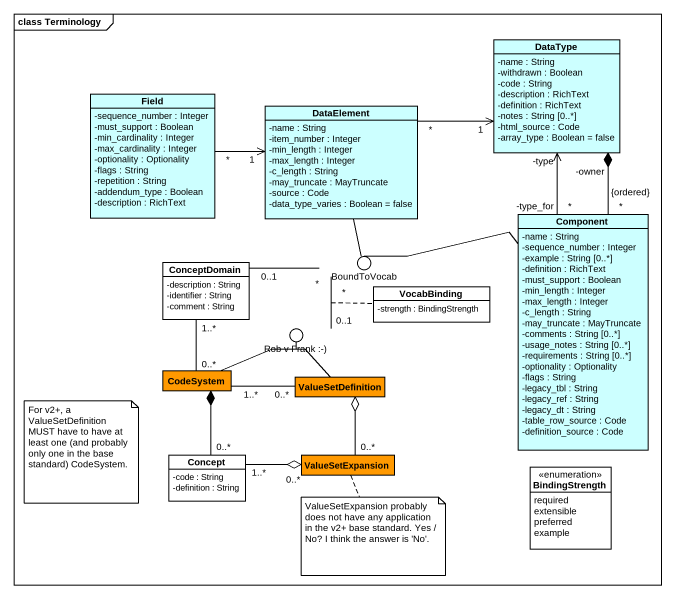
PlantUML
@startuml
mainframe class Terminology
allowmixing
hide circle
hide empty members
skinparam classAttributeIconSize 0
class DataType #CCFFFF {
  -name : String
  -withdrawn : Boolean
  -code : String
  -description : RichText
  -definition : RichText
  -notes : String [0..*]
  -html_source : Code
  -array_type : Boolean = false
}
class Field #CCFFFF {
  -sequence_number : Integer
  -must_support : Boolean
  -min_cardinality : Integer
  -max_cardinality : Integer
  -optionality : Optionality
  -flags : String
  -repetition : String
  -addendum_type : Boolean
  -description : RichText
}
class DataElement #CCFFFF {
  -name : String
  -item_number : Integer
  -min_length : Integer
  -max_length : Integer
  -c_length : String
  -may_truncate : MayTruncate
  -source : Code
  -data_type_varies : Boolean = false
}
class "Component" as Component_ #CCFFFF {
  -name : String
  -sequence_number : Integer
  -example : String [0..*]
  -definition : RichText
  -must_support : Boolean
  -min_length : Integer
  -max_length : Integer
  -c_length : String
  -may_truncate : MayTruncate
  -comments : String [0..*]
  -usage_notes : String [0..*]
  -requirements : String [0..*]
  -optionality : Optionality
  -flags : String
  -legacy_tbl : String
  -legacy_ref : String
  -legacy_dt : String
  -table_row_source : Code
  -definition_source : Code
}
class ConceptDomain {
  -description : String
  -identifier : String
  -comment : String
}
() BoundToVocab
class VocabBinding {
  -strength : BindingStrength
}
() "Rob v Frank :-)" as Rob_v_Frank
class CodeSystem #FF9900
class ValueSetDefinition #FF9900
class Concept {
  -code : String
  -definition : String
}
class ValueSetExpansion #FF9900
enum BindingStrength {
  required
  extensible
  preferred
  example
}
DataType "-owner" *-- "*\n{ordered}" Component_
Field "*" -right-> "1" DataElement
DataElement "*" -right-> "1" DataType
DataElement -- BoundToVocab
Component_ "-type_for\n*" -up-> "-type" DataType
Component_ -left- BoundToVocab
ConceptDomain "1..*" -- "0..*" CodeSystem
BoundToVocab "*" -left- "0..1" ConceptDomain
BoundToVocab "*" -- "0..1" Rob_v_Frank
CodeSystem -right- Rob_v_Frank
CodeSystem *-- "0..*" Concept
ValueSetDefinition -up- Rob_v_Frank
ValueSetDefinition "0..*" -left- "1..*" CodeSystem
ValueSetDefinition o-- "0..*" ValueSetExpansion
ValueSetExpansion "0..*" o-left- "1..*" Concept
note as N1
  For v2+, a ValueSetDefinition MUST have to have at least one (and probably only one in the base standard) CodeSystem.
end note
note bottom of ValueSetExpansion : ValueSetExpansion probably does not have any application in the v2+ base standard. Yes / No? I think the answer is 'No'.
@enduml
